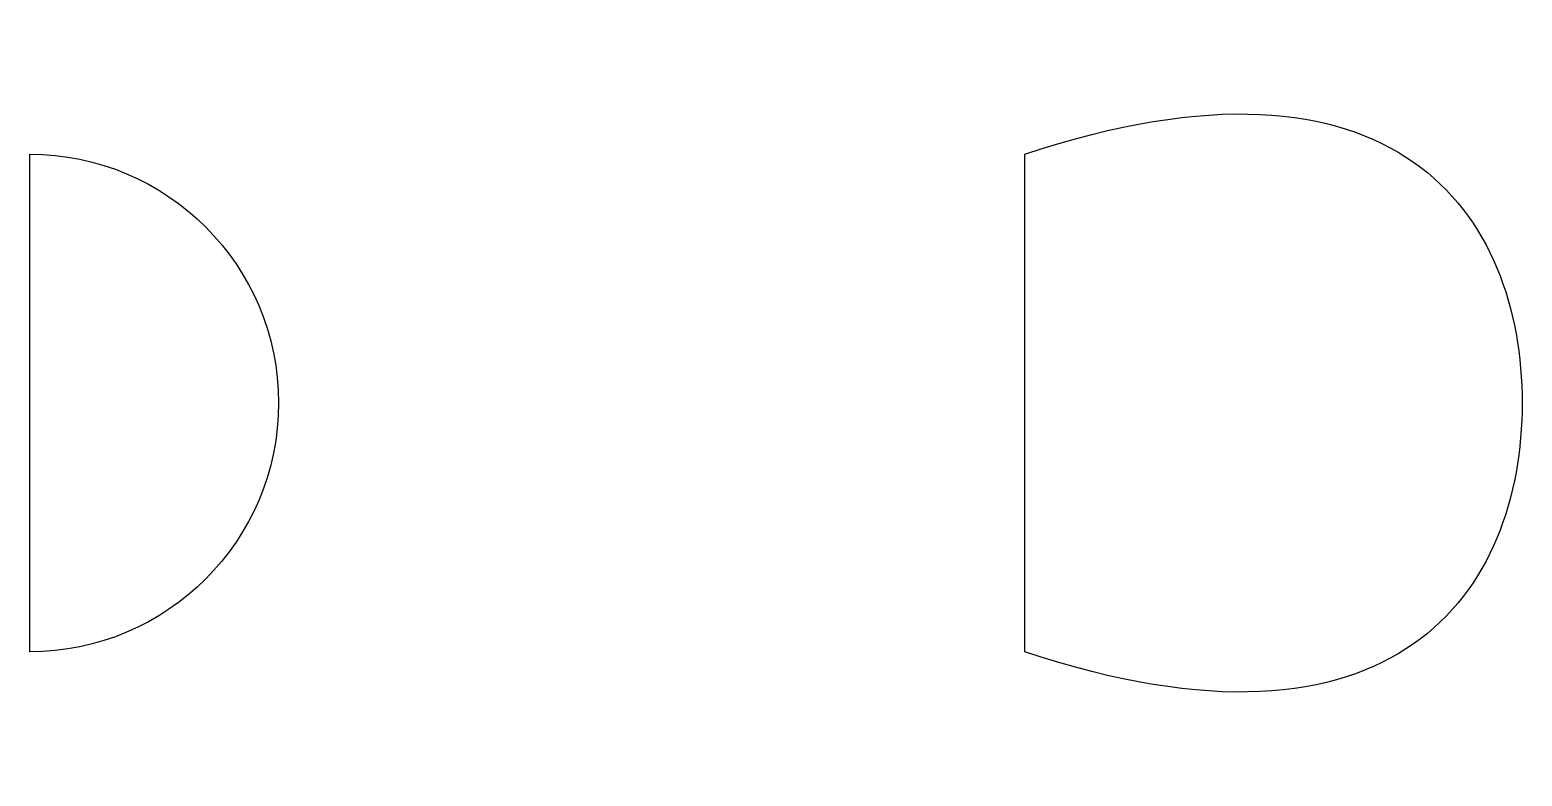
# Model space of a CAD drawing. Header units: millimetres. Extents: x 0 to 60, y -5 to 25.
import ezdxf

# ---------------------------------------------------------------- set-up
doc = ezdxf.new("R2010")
doc.units = ezdxf.units.MM

msp = doc.modelspace()

# ---------------------------------------------------------------- linework, layer by layer
for p, q in [((0, 0), (0, 20)), ((40, 0), (40, 20))]:
    msp.add_line(p, q)
at = {"extrusion": (0, 0, -1)}
msp.add_arc((0, 10), 10, 90, 270, dxfattribs=at)
msp.add_open_spline([(40, 20), (55, 25), (65, 10), (55, -5), (40, 0)], degree=3)

doc.saveas('drawing.dxf')
